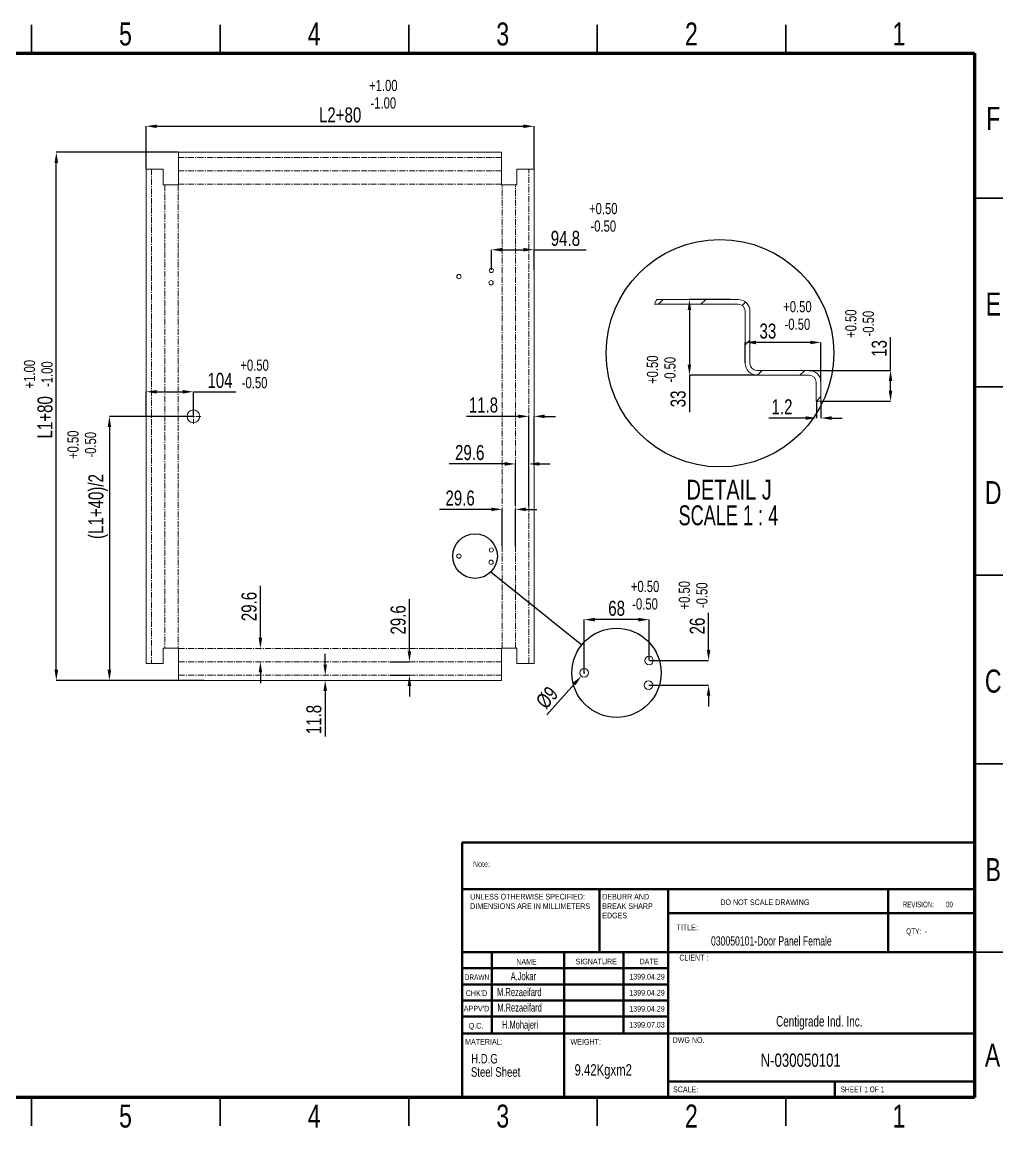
# Model space of a CAD drawing. Header units: millimetres. Extents: x -1120 to 2187, y 1529 to 3867.
# Drawn here: x 115 to 2187, y 1529 to 3867 of the extents above; entities that cross this region are included whole.
import ezdxf

# ---------------------------------------------------------------- set-up
doc = ezdxf.new("R2010")
doc.units = ezdxf.units.MM
doc.linetypes.add('CENTERX2', pattern=[20.32, 12.7, -2.54, 2.54, -2.54])
doc.styles.add('SLDTEXTSTYLE0', font='TXT', dxfattribs={"width": 0.75})
doc.styles.add('SLDTEXTSTYLE1', font='TXT', dxfattribs={"width": 0.686449})
doc.styles.add('SLDTEXTSTYLE2', font='TXT', dxfattribs={"width": 0.652778})
doc.styles.add('SLDTEXTSTYLE3', font='TXT', dxfattribs={"width": 0.692308})
doc.styles.add('SLDTEXTSTYLE4', font='TXT', dxfattribs={"width": 0.7})
doc.styles.add('SLDTEXTSTYLE5', font='TXT', dxfattribs={"width": 0.678571})
doc.styles.add('SLDTEXTSTYLE6', font='TXT', dxfattribs={"width": 0.681818})
doc.dimstyles.new('SLDDIMSTYLE30', dxfattribs={"dimscale": 15, "dimtxt": 2.116667, "dimasz": 1.5, "dimexe": 0, "dimexo": 0.0625, "dimgap": 0.529167, "dimtad": 1, "dimdec": 0, "dimrnd": 1e-09, "dimzin": 12, "dimdsep": 46, "dimtxsty": 'SLDTEXTSTYLE0', "dimcen": 0.09, "dimadec": 0, "dimazin": 3, "dimtfac": 1, "dimtdec": 0, "dimtofl": 0, "dimtmove": 0, "dimatfit": 3, "dimfxl": 1, "dimfrac": 2, "dimtolj": 1, "dimtzin": 12, "dimarcsym": 0})

# ---------------------------------------------------------------- blocks, each defined once
blk = doc.blocks.new('SW_NOTE_62')
at = {"color": 0, "linetype": 'Continuous', "lineweight": 0, "char_height": 1.5, "attachment_point": 1, "style": 'SLDTEXTSTYLE0'}
for s, insert in [('UNLESS OTHERWISE SPECIFIED:', (0, 1.93)), ('DIMENSIONS ARE IN MILLIMETERS', (0, -0.57))]:
    blk.add_mtext(s, dxfattribs=dict(at, insert=insert))
blk = doc.blocks.new('SW_NOTE_63')
at = {"color": 0, "linetype": 'Continuous', "lineweight": 0, "char_height": 1.5, "attachment_point": 1, "style": 'SLDTEXTSTYLE0'}
for s, insert in [('DEBURR AND', (0, 1.93)), ('BREAK SHARP', (0, -0.57)), ('EDGES', (0, -3.07))]:
    blk.add_mtext(s, dxfattribs=dict(at, insert=insert))
blk = doc.blocks.new('SW_HATCH_4')
at = {"color": 0, "linetype": 'Continuous', "lineweight": 18}
for p, q in [((0, 0), (0.5, 0.5)), ((4.49, 0), (4.99, 0.5)), ((8.85, -0.13), (9.2, 0.22)), ((9.17, -4.3), (9.67, -3.8)), ((10.46, -7.5), (10.96, -7)), ((14.95, -7.5), (15.45, -7)), ((16.69, -10.25), (17.17, -9.77))]:
    blk.add_line(p, q, dxfattribs=at)
blk = doc.blocks.new('SW_NOTE_31')
at = {"color": 0, "linetype": 'Continuous', "lineweight": 0, "char_height": 3.5, "attachment_point": 2}
for s, insert, style in [('DETAIL J', (8.91, 4.51), 'SLDTEXTSTYLE0'), ('SCALE 1 : 4', (8.78, -0.01), 'SLDTEXTSTYLE6')]:
    blk.add_mtext(s, dxfattribs=dict(at, insert=insert, style=style))
blk = doc.blocks.new('SW_CENTERMARKSYMBOL_9')
at = {"color": 0, "linetype": 'Continuous', "lineweight": 0}
for p, q in [((-0.25, 0), (-0.8, 0)), ((0, 0), (-0.125, 0)), ((0, 0.25), (0, 0.8)), ((0, 0), (0, 0.125)), ((0, 0), (0, -0.125)), ((0, 0), (0.125, 0)), ((0.25, 0), (0.8, 0)), ((0, -0.25), (0, -0.8))]:
    blk.add_line(p, q, dxfattribs=at)
blk = doc.blocks.new('*D26')
at = {"color": 0, "lineweight": -2, "transparency": 16777216}
for p, q in [((445, 3591.6), (187.6, 3591.6)), ((187.6, 2497.4), (187.6, 3569.1)), ((445, 2474.9), (187.6, 2474.9))]:
    blk.add_line(p, q, dxfattribs=at)
at = {"color": 0, "transparency": 16777216}
for points in [[(183.8, 3569.1), (191.3, 3569.1), (187.6, 3591.6)], [(183.8, 2497.4), (191.3, 2497.4), (187.6, 2474.9)]]:
    blk.add_solid(points, dxfattribs=at)
at = {"layer": 'Defpoints', "color": 0, "transparency": 16777216}
for p in [(187.6, 3591.6), (445.9, 3591.6), (445.9, 2474.9)]:
    blk.add_point(p, dxfattribs=at)
at = {"color": 0, "transparency": 16777216, "insert": (163.8, 3031.2), "char_height": 31.75, "attachment_point": 5, "rotation": 90, "style": 'SLDTEXTSTYLE0'}
blk.add_mtext('\\A1;L1+80', dxfattribs=at)
blk = doc.blocks.new('*D27')
at = {"color": 0, "lineweight": -2, "transparency": 16777216}
for p, q in [((377.4, 3556.7), (377.4, 3646.5)), ((399.9, 3646.5), (1174.5, 3646.5)), ((1197, 3556.7), (1197, 3646.5))]:
    blk.add_line(p, q, dxfattribs=at)
at = {"color": 0, "transparency": 16777216}
for points in [[(399.9, 3650.2), (399.9, 3642.7), (377.4, 3646.5)], [(1174.5, 3650.2), (1174.5, 3642.7), (1197, 3646.5)]]:
    blk.add_solid(points, dxfattribs=at)
at = {"layer": 'Defpoints', "color": 0, "transparency": 16777216}
for p in [(1197, 3646.5), (377.4, 3555.7), (1197, 3555.7)]:
    blk.add_point(p, dxfattribs=at)
at = {"color": 0, "transparency": 16777216, "insert": (787.2, 3670.3), "char_height": 31.75, "attachment_point": 5, "style": 'SLDTEXTSTYLE0'}
blk.add_mtext('\\A1;L2+80', dxfattribs=at)
blk = doc.blocks.new('*D28')
at = {"color": 0, "lineweight": -2, "transparency": 16777216}
for p, q in [((377.4, 3034.2), (377.4, 3085.2)), ((399.9, 3085.2), (454.7, 3085.2)), ((477.2, 3032.9), (477.2, 3085.2)), ((477.2, 3085.2), (567.2, 3085.2))]:
    blk.add_line(p, q, dxfattribs=at)
at = {"color": 0, "transparency": 16777216}
for points in [[(399.9, 3088.9), (399.9, 3081.4), (377.4, 3085.2)], [(454.7, 3088.9), (454.7, 3081.4), (477.2, 3085.2)]]:
    blk.add_solid(points, dxfattribs=at)
at = {"layer": 'Defpoints', "color": 0, "transparency": 16777216}
for p in [(377.4, 3085.2), (377.4, 3033.2), (477.2, 3032)]:
    blk.add_point(p, dxfattribs=at)
at = {"color": 0, "transparency": 16777216, "insert": (533.4, 3109), "char_height": 31.75, "attachment_point": 5, "style": 'SLDTEXTSTYLE0'}
blk.add_mtext('\\A1;104', dxfattribs=at)
blk = doc.blocks.new('*D29')
at = {"color": 0, "lineweight": -2, "transparency": 16777216}
for p, q in [((476.3, 3033.2), (299.8, 3033.2)), ((299.8, 3010.7), (299.8, 2497.4)), ((499.8, 2474.9), (299.8, 2474.9))]:
    blk.add_line(p, q, dxfattribs=at)
at = {"color": 0, "transparency": 16777216}
for points in [[(296, 3010.7), (303.5, 3010.7), (299.8, 3033.2)], [(296, 2497.4), (303.5, 2497.4), (299.8, 2474.9)]]:
    blk.add_solid(points, dxfattribs=at)
at = {"layer": 'Defpoints', "color": 0, "transparency": 16777216}
for p in [(477.2, 3033.2), (299.8, 2474.9), (500.7, 2474.9)]:
    blk.add_point(p, dxfattribs=at)
at = {"color": 0, "transparency": 16777216, "insert": (276, 2842.6), "char_height": 31.75, "attachment_point": 5, "rotation": 90, "style": 'SLDTEXTSTYLE0'}
blk.add_mtext('\\A1;(L1+40)/2', dxfattribs=at)
blk = doc.blocks.new('*D30')
at = {"color": 0, "lineweight": -2, "transparency": 16777216}
for p, q in [((755.7, 2508.5), (755.7, 2531)), ((754.2, 2486), (755.7, 2486)), ((754.2, 2474.9), (755.7, 2474.9)), ((755.7, 2452.4), (755.7, 2356.4))]:
    blk.add_line(p, q, dxfattribs=at)
at = {"color": 0, "transparency": 16777216}
for points in [[(751.9, 2508.5), (759.4, 2508.5), (755.7, 2486)], [(751.9, 2452.4), (759.4, 2452.4), (755.7, 2474.9)]]:
    blk.add_solid(points, dxfattribs=at)
at = {"layer": 'Defpoints', "color": 0, "transparency": 16777216}
for p in [(753.3, 2486), (755.7, 2486), (753.3, 2474.9)]:
    blk.add_point(p, dxfattribs=at)
at = {"color": 0, "transparency": 16777216, "insert": (731.9, 2392.2), "char_height": 31.75, "attachment_point": 5, "rotation": 90, "style": 'SLDTEXTSTYLE0'}
blk.add_mtext('\\A1;11.8', dxfattribs=at)
blk = doc.blocks.new('*D31')
at = {"color": 0, "lineweight": -2, "transparency": 16777216}
for p, q in [((933.7, 2536.8), (933.7, 2646.6)), ((892.5, 2514.3), (933.7, 2514.3)), ((892.5, 2486), (933.7, 2486)), ((933.7, 2463.5), (933.7, 2441))]:
    blk.add_line(p, q, dxfattribs=at)
at = {"color": 0, "transparency": 16777216}
for points in [[(929.9, 2536.8), (937.4, 2536.8), (933.7, 2514.3)], [(929.9, 2463.5), (937.4, 2463.5), (933.7, 2486)]]:
    blk.add_solid(points, dxfattribs=at)
at = {"layer": 'Defpoints', "color": 0, "transparency": 16777216}
for p in [(891.5, 2514.3), (933.7, 2514.3), (891.5, 2486)]:
    blk.add_point(p, dxfattribs=at)
at = {"color": 0, "transparency": 16777216, "insert": (909.9, 2602.9), "char_height": 31.75, "attachment_point": 5, "rotation": 90, "style": 'SLDTEXTSTYLE0'}
blk.add_mtext('\\A1;29.6', dxfattribs=at)
blk = doc.blocks.new('*D32')
at = {"color": 0, "lineweight": -2, "transparency": 16777216}
for p, q in [((618.8, 2565.1), (618.8, 2674.9)), ((617.2, 2542.6), (618.8, 2542.6)), ((617.2, 2514.3), (618.8, 2514.3)), ((618.8, 2491.8), (618.8, 2469.3))]:
    blk.add_line(p, q, dxfattribs=at)
at = {"color": 0, "transparency": 16777216}
for points in [[(615, 2565.1), (622.5, 2565.1), (618.8, 2542.6)], [(615, 2491.8), (622.5, 2491.8), (618.8, 2514.3)]]:
    blk.add_solid(points, dxfattribs=at)
at = {"layer": 'Defpoints', "color": 0, "transparency": 16777216}
for p in [(616.2, 2542.6), (618.8, 2542.6), (616.2, 2514.3)]:
    blk.add_point(p, dxfattribs=at)
at = {"color": 0, "transparency": 16777216, "insert": (595, 2631.2), "char_height": 31.75, "attachment_point": 5, "rotation": 90, "style": 'SLDTEXTSTYLE0'}
blk.add_mtext('\\A1;29.6', dxfattribs=at)
blk = doc.blocks.new('*D33')
at = {"color": 0, "lineweight": -2, "transparency": 16777216}
for p, q in [((1106.8, 2836.6), (997, 2836.6)), ((1129.3, 2759.1), (1129.3, 2836.6)), ((1157.6, 2759.1), (1157.6, 2836.6)), ((1180.1, 2836.6), (1202.6, 2836.6))]:
    blk.add_line(p, q, dxfattribs=at)
at = {"color": 0, "transparency": 16777216}
for points in [[(1106.8, 2840.4), (1106.8, 2832.9), (1129.3, 2836.6)], [(1180.1, 2840.4), (1180.1, 2832.9), (1157.6, 2836.6)]]:
    blk.add_solid(points, dxfattribs=at)
at = {"layer": 'Defpoints', "color": 0, "transparency": 16777216}
for p in [(1157.6, 2836.6), (1129.3, 2758.2), (1157.6, 2758.2)]:
    blk.add_point(p, dxfattribs=at)
at = {"color": 0, "transparency": 16777216, "insert": (1040.7, 2860.4), "char_height": 31.75, "attachment_point": 5, "style": 'SLDTEXTSTYLE0'}
blk.add_mtext('\\A1;29.6', dxfattribs=at)
blk = doc.blocks.new('*D34')
at = {"color": 0, "lineweight": -2, "transparency": 16777216}
for p, q in [((1135.1, 2932.6), (1017.3, 2932.6)), ((1157.6, 2844.2), (1157.6, 2932.6)), ((1185.9, 2844.2), (1185.9, 2932.6)), ((1208.4, 2932.6), (1230.9, 2932.6))]:
    blk.add_line(p, q, dxfattribs=at)
at = {"color": 0, "transparency": 16777216}
for points in [[(1135.1, 2936.4), (1135.1, 2928.9), (1157.6, 2932.6)], [(1208.4, 2936.4), (1208.4, 2928.9), (1185.9, 2932.6)]]:
    blk.add_solid(points, dxfattribs=at)
at = {"layer": 'Defpoints', "color": 0, "transparency": 16777216}
for p in [(1185.9, 2932.6), (1157.6, 2843.2), (1185.9, 2843.2)]:
    blk.add_point(p, dxfattribs=at)
at = {"color": 0, "transparency": 16777216, "insert": (1061, 2956.5), "char_height": 31.75, "attachment_point": 5, "style": 'SLDTEXTSTYLE0'}
blk.add_mtext('\\A1;29.6', dxfattribs=at)
blk = doc.blocks.new('*D35')
at = {"color": 0, "lineweight": -2, "transparency": 16777216}
for p, q in [((1163.4, 3033.2), (1054.3, 3033.2)), ((1185.9, 2929.8), (1185.9, 3033.2)), ((1197, 2929.8), (1197, 3033.2)), ((1219.5, 3033.2), (1242, 3033.2))]:
    blk.add_line(p, q, dxfattribs=at)
at = {"color": 0, "transparency": 16777216}
for points in [[(1163.4, 3037), (1163.4, 3029.5), (1185.9, 3033.2)], [(1219.5, 3037), (1219.5, 3029.5), (1197, 3033.2)]]:
    blk.add_solid(points, dxfattribs=at)
at = {"layer": 'Defpoints', "color": 0, "transparency": 16777216}
for p in [(1185.9, 3033.2), (1185.9, 2928.9), (1197, 2928.9)]:
    blk.add_point(p, dxfattribs=at)
at = {"color": 0, "transparency": 16777216, "insert": (1090, 3057), "char_height": 31.75, "attachment_point": 5, "style": 'SLDTEXTSTYLE0'}
blk.add_mtext('\\A1;11.8', dxfattribs=at)
blk = doc.blocks.new('*D36')
at = {"color": 0, "lineweight": -2, "transparency": 16777216}
for p, q in [((1302.9, 2492), (1302.9, 2603.5)), ((1417.4, 2603.5), (1325.4, 2603.5)), ((1439.9, 2518), (1439.9, 2603.5))]:
    blk.add_line(p, q, dxfattribs=at)
at = {"color": 0, "transparency": 16777216}
for points in [[(1325.4, 2607.2), (1325.4, 2599.7), (1302.9, 2603.5)], [(1417.4, 2607.2), (1417.4, 2599.7), (1439.9, 2603.5)]]:
    blk.add_solid(points, dxfattribs=at)
at = {"layer": 'Defpoints', "color": 0, "transparency": 16777216}
for p in [(1302.9, 2603.5), (1439.9, 2517.1), (1302.9, 2491.1)]:
    blk.add_point(p, dxfattribs=at)
at = {"color": 0, "transparency": 16777216, "insert": (1371.4, 2627.3), "char_height": 31.75, "attachment_point": 5, "style": 'SLDTEXTSTYLE0'}
blk.add_mtext('\\A1;68', dxfattribs=at)
blk = doc.blocks.new('*D37')
at = {"color": 0, "lineweight": -2, "transparency": 16777216}
for p, q in [((1565.7, 2539.6), (1565.7, 2617.7)), ((1440.8, 2517.1), (1565.7, 2517.1)), ((1439.8, 2465.1), (1565.7, 2465.1)), ((1565.7, 2442.6), (1565.7, 2420.1))]:
    blk.add_line(p, q, dxfattribs=at)
at = {"color": 0, "transparency": 16777216}
for points in [[(1561.9, 2539.6), (1569.4, 2539.6), (1565.7, 2517.1)], [(1561.9, 2442.6), (1569.4, 2442.6), (1565.7, 2465.1)]]:
    blk.add_solid(points, dxfattribs=at)
at = {"layer": 'Defpoints', "color": 0, "transparency": 16777216}
for p in [(1439.9, 2517.1), (1565.7, 2517.1), (1438.9, 2465.1)]:
    blk.add_point(p, dxfattribs=at)
at = {"color": 0, "transparency": 16777216, "insert": (1541.9, 2589.9), "char_height": 31.75, "attachment_point": 5, "rotation": 90, "style": 'SLDTEXTSTYLE0'}
blk.add_mtext('\\A1;26', dxfattribs=at)
blk = doc.blocks.new('*D38')
at = {"color": 0, "lineweight": -2, "transparency": 16777216}
for p, q in [((1301.6, 2491.1), (1304.3, 2491.1)), ((1302.9, 2489.8), (1302.9, 2492.5)), ((1224.1, 2401.9), (1282.1, 2467.5))]:
    blk.add_line(p, q, dxfattribs=at)
at = {"color": 0, "transparency": 16777216}
blk.add_solid([(1279.2, 2470), (1284.9, 2465), (1297, 2484.4)], dxfattribs=at)
at = {"layer": 'Defpoints', "color": 0, "transparency": 16777216}
for p in [(1297, 2484.4), (1308.9, 2497.9)]:
    blk.add_point(p, dxfattribs=at)
at = {"color": 0, "transparency": 16777216, "insert": (1224.6, 2438.5), "char_height": 31.75, "attachment_point": 5, "rotation": 48.5306, "style": 'SLDTEXTSTYLE0'}
blk.add_mtext('\\A1;%%C9', dxfattribs=at)
blk = doc.blocks.new('*D39')
at = {"color": 0, "lineweight": -2, "transparency": 16777216}
for p, q in [((1950.2, 3130.3), (1950.2, 3200.5)), ((1779.1, 3130.3), (1950.2, 3130.3)), ((1950.2, 3087.8), (1950.2, 3107.8)), ((1804.1, 3065.3), (1950.2, 3065.3))]:
    blk.add_line(p, q, dxfattribs=at)
at = {"color": 0, "transparency": 16777216}
for points in [[(1946.4, 3107.8), (1953.9, 3107.8), (1950.2, 3130.3)], [(1946.4, 3087.8), (1953.9, 3087.8), (1950.2, 3065.3)]]:
    blk.add_solid(points, dxfattribs=at)
at = {"layer": 'Defpoints', "color": 0, "transparency": 16777216}
for p in [(1778.1, 3130.3), (1950.2, 3130.3), (1803.1, 3065.3)]:
    blk.add_point(p, dxfattribs=at)
at = {"color": 0, "transparency": 16777216, "insert": (1926.4, 3176.7), "char_height": 31.75, "attachment_point": 5, "rotation": 90, "style": 'SLDTEXTSTYLE0'}
blk.add_mtext('\\A1;13', dxfattribs=at)
blk = doc.blocks.new('*D40')
at = {"color": 0, "lineweight": -2, "transparency": 16777216}
for p, q in [((1643.1, 3146.3), (1643.1, 3189.5)), ((1780.6, 3189.5), (1665.6, 3189.5)), ((1803.1, 3106.3), (1803.1, 3189.5))]:
    blk.add_line(p, q, dxfattribs=at)
at = {"color": 0, "transparency": 16777216}
for points in [[(1665.6, 3193.2), (1665.6, 3185.7), (1643.1, 3189.5)], [(1780.6, 3193.2), (1780.6, 3185.7), (1803.1, 3189.5)]]:
    blk.add_solid(points, dxfattribs=at)
at = {"layer": 'Defpoints', "color": 0, "transparency": 16777216}
for p in [(1643.1, 3189.5), (1643.1, 3145.3), (1803.1, 3105.3)]:
    blk.add_point(p, dxfattribs=at)
at = {"color": 0, "transparency": 16777216, "insert": (1691, 3213.3), "char_height": 31.75, "attachment_point": 5, "style": 'SLDTEXTSTYLE0'}
blk.add_mtext('\\A1;33', dxfattribs=at)
blk = doc.blocks.new('*D41')
at = {"color": 0, "lineweight": -2, "transparency": 16777216}
for p, q in [((1611.1, 3280.3), (1525.3, 3280.3)), ((1525.3, 3257.8), (1525.3, 3142.8)), ((1668, 3120.3), (1525.3, 3120.3)), ((1525.3, 3120.3), (1525.3, 3042.3))]:
    blk.add_line(p, q, dxfattribs=at)
at = {"color": 0, "transparency": 16777216}
for points in [[(1521.5, 3257.8), (1529, 3257.8), (1525.3, 3280.3)], [(1521.5, 3142.8), (1529, 3142.8), (1525.3, 3120.3)]]:
    blk.add_solid(points, dxfattribs=at)
at = {"layer": 'Defpoints', "color": 0, "transparency": 16777216}
for p in [(1525.3, 3280.3), (1612, 3280.3), (1669, 3120.3)]:
    blk.add_point(p, dxfattribs=at)
at = {"color": 0, "transparency": 16777216, "insert": (1501.5, 3070.1), "char_height": 31.75, "attachment_point": 5, "rotation": 90, "style": 'SLDTEXTSTYLE0'}
blk.add_mtext('\\A1;33', dxfattribs=at)
blk = doc.blocks.new('*D42')
at = {"color": 0, "lineweight": -2, "transparency": 16777216}
for p, q in [((1793.6, 3064.4), (1793.6, 3029.6)), ((1803.1, 3064.4), (1803.1, 3029.6)), ((1771.1, 3029.6), (1693, 3029.6)), ((1825.6, 3029.6), (1848.1, 3029.6))]:
    blk.add_line(p, q, dxfattribs=at)
at = {"color": 0, "transparency": 16777216}
for points in [[(1771.1, 3033.4), (1771.1, 3025.9), (1793.6, 3029.6)], [(1825.6, 3033.4), (1825.6, 3025.9), (1803.1, 3029.6)]]:
    blk.add_solid(points, dxfattribs=at)
at = {"layer": 'Defpoints', "color": 0, "transparency": 16777216}
for p in [(1793.6, 3065.3), (1803.1, 3065.3), (1793.6, 3029.6)]:
    blk.add_point(p, dxfattribs=at)
at = {"color": 0, "transparency": 16777216, "insert": (1720.8, 3053.4), "char_height": 31.75, "attachment_point": 5, "style": 'SLDTEXTSTYLE0'}
blk.add_mtext('\\A1;1.2', dxfattribs=at)
blk = doc.blocks.new('*D45')
at = {"color": 0, "lineweight": -2, "transparency": 16777216}
for p, q in [((1106.7, 3342.7), (1106.7, 3385.5)), ((1129.2, 3385.5), (1174.5, 3385.5)), ((1197, 3342.7), (1197, 3385.5)), ((1197, 3385.5), (1306.9, 3385.5))]:
    blk.add_line(p, q, dxfattribs=at)
at = {"color": 0, "transparency": 16777216}
for points in [[(1129.2, 3389.3), (1129.2, 3381.8), (1106.7, 3385.5)], [(1174.5, 3389.3), (1174.5, 3381.8), (1197, 3385.5)]]:
    blk.add_solid(points, dxfattribs=at)
at = {"layer": 'Defpoints', "color": 0, "transparency": 16777216}
for p in [(1197, 3385.5), (1106.7, 3341.7), (1197, 3341.7)]:
    blk.add_point(p, dxfattribs=at)
at = {"color": 0, "transparency": 16777216, "insert": (1263.2, 3409.3), "char_height": 31.75, "attachment_point": 5, "style": 'SLDTEXTSTYLE0'}
blk.add_mtext('\\A1;94.8', dxfattribs=at)

msp = doc.modelspace()

# ---------------------------------------------------------------- linework, layer by layer
at = {"linetype": 'Continuous', "lineweight": 35}
for p, q in [((135, 3801.3), (135, 3861.1)), ((533.5, 3861.1), (533.5, 3801.3)), ((533.5, 3801.3), (533.5, 3861.1)), ((932.1, 3801.3), (932.1, 3861.1)), ((1330.6, 3801.3), (1330.6, 3861.1)), ((1729.2, 3801.3), (1729.2, 3861.1)), ((2127.7, 3494.4), (2187.5, 3494.4)), ((2127.7, 3095.8), (2187.5, 3095.8)), ((2187.5, 2697.3), (2127.7, 2697.3)), ((2127.7, 2697.3), (2187.5, 2697.3)), ((2127.7, 2298.7), (2187.5, 2298.7)), ((2127.7, 1900.2), (2187.5, 1900.2)), ((135, 1593.3), (135, 1533.5)), ((533.5, 1533.5), (533.5, 1593.3)), ((533.5, 1593.3), (533.5, 1533.5)), ((932.1, 1593.3), (932.1, 1533.5)), ((1330.6, 1593.3), (1330.6, 1533.5)), ((1729.2, 1593.3), (1729.2, 1533.5))]:
    msp.add_line(p, q, dxfattribs=at)
at = {"linetype": 'Continuous', "lineweight": 70}
for p, q in [((-1060.7, 3801.3), (2127.7, 3801.3)), ((2127.7, 3801.3), (2127.7, 1593.3)), ((2127.7, 1593.3), (-1060.7, 1593.3))]:
    msp.add_line(p, q, dxfattribs=at)
at = {"color": 7, "linetype": 'Continuous', "lineweight": 20}
for p, q in [((445.9, 3523), (445.9, 3591.6)), ((445.9, 3591.6), (1128.5, 3591.6)), ((1128.5, 3591.6), (1128.5, 3523)), ((377.4, 2510.7), (377.4, 3555.7)), ((413.6, 3555.7), (377.4, 3555.7)), ((413.6, 3555.7), (413.6, 3523)), ((1160.8, 3555.7), (1160.8, 3523)), ((1160.8, 3555.7), (1197, 3555.7)), ((1197, 3555.7), (1197, 2510.7)), ((413.6, 3523), (445.9, 3523)), ((1128.5, 3523), (1160.8, 3523)), ((1628.1, 3280.3), (1456.4, 3280.3)), ((1628.1, 3270.3), (1451.5, 3270.3)), ((1643.1, 3255.3), (1643.1, 3145.3)), ((1653.1, 3255.3), (1653.1, 3145.3)), ((1778.1, 3130.3), (1668.1, 3130.3)), ((1778.1, 3120.3), (1668.1, 3120.3)), ((1793.1, 3105.3), (1793.1, 3065.3)), ((1803.1, 3105.3), (1803.1, 3065.3)), ((1803.1, 3065.3), (1793.1, 3065.3)), ((413.6, 2510.7), (413.6, 2543.4)), ((445.9, 2543.4), (413.6, 2543.4)), ((445.9, 2474.9), (445.9, 2543.4)), ((1160.8, 2543.4), (1128.5, 2543.4)), ((1128.5, 2543.4), (1128.5, 2474.9)), ((1160.8, 2510.7), (1160.8, 2543.4)), ((413.6, 2510.7), (377.4, 2510.7)), ((1160.8, 2510.7), (1197, 2510.7)), ((1128.5, 2474.9), (445.9, 2474.9))]:
    msp.add_line(p, q, dxfattribs=at)
at = {"color": 7, "linetype": 'CENTERX2', "lineweight": 20}
for p, q in [((1128.5, 3580.4), (445.9, 3580.4)), ((388.5, 3555.7), (388.5, 2510.7)), ((1185.9, 2510.7), (1185.9, 3555.7)), ((1128.5, 3552.1), (445.9, 3552.1)), ((416.8, 3523), (416.8, 2543.4)), ((445.1, 3523), (445.1, 2543.4)), ((1128.5, 3523.9), (445.9, 3523.9)), ((1129.3, 2543.4), (1129.3, 3523)), ((1157.6, 2543.4), (1157.6, 3523)), ((445.9, 2542.6), (1128.5, 2542.6)), ((445.9, 2514.3), (1128.5, 2514.3)), ((445.9, 2486), (1128.5, 2486))]:
    msp.add_line(p, q, dxfattribs=at)
msp.add_line((1105.7, 2704.5), (1297.8, 2550.1))
at = {"linetype": 'Continuous', "lineweight": 50}
for p, q in [((1045.3, 2132.1), (2127.7, 2132.1)), ((1045.3, 2132.1), (1045.3, 2033.7)), ((1045.3, 2033.7), (2127.7, 2033.7)), ((1045.3, 2033.7), (1045.3, 1595.3)), ((1335.4, 2033.7), (1335.4, 1900.2)), ((1480.5, 2033.7), (1480.5, 1593.3)), ((1945.1, 1900.2), (1945.1, 2033.7)), ((2127.7, 1982.9), (1480.5, 1982.9)), ((2127.7, 1900.2), (1045.3, 1900.2)), ((1107.4, 1900.2), (1107.4, 1728.8)), ((1260.4, 1900.2), (1260.4, 1595.3)), ((1385.7, 1900.2), (1385.7, 1728.8)), ((1480.5, 1595.3), (1480.5, 1900.2)), ((1480.5, 1866.3), (1045.3, 1866.3)), ((1480.5, 1832.4), (1045.3, 1832.4)), ((1480.5, 1798.6), (1045.3, 1798.6)), ((1480.5, 1764.7), (1045.3, 1764.7)), ((1128.1, 1728.8), (1045.3, 1728.8)), ((1128.1, 1728.8), (2127.7, 1728.8)), ((1480.5, 1627.2), (2127.7, 1627.2)), ((1832.8, 1593.3), (1832.8, 1627.2))]:
    msp.add_line(p, q, dxfattribs=at)
for centre, radius in [((1589.6, 3166.7), 240.4), ((1072.3, 2737.7), 47.1), ((1371.2, 2491.1), 94.2)]:
    msp.add_circle(centre, radius)
at = {"color": 7, "linetype": 'Continuous', "lineweight": 20}
for centre, radius in [((1106.7, 3341.7), 4.5), ((1038.2, 3328.7), 4.5), ((1106.2, 3315.7), 4.5), ((477.2, 3033.2), 13.5), ((1038.2, 2737.7), 4.5), ((1106.7, 2750.7), 4.5), ((1106.2, 2724.7), 4.5), ((1439.9, 2517.1), 9), ((1302.9, 2491.1), 9), ((1438.9, 2465.1), 9)]:
    msp.add_circle(centre, radius, dxfattribs=at)
for centre, radius, start, end in [((1653.8, 3177.1), 222.8, 152.3846, 155.2507), ((1628.1, 3255.3), 25, 0.0004, 89.9999), ((1628.1, 3255.3), 15, 0.0004, 90), ((1668.1, 3145.3), 25, 179.9998, 270.0001), ((1668.1, 3145.3), 15, 179.9994, 270.0004), ((1778.1, 3105.3), 25, 0.0004, 89.9999), ((1778.1, 3105.3), 15, 0.0004, 90)]:
    msp.add_arc(centre, radius, start, end, dxfattribs=at)

# ---------------------------------------------------------------- block references
for name, p, xscale, yscale, zscale in [('SW_HATCH_4', (1459.8, 3270.3), 20.00000000000135, 20.00000000000135, 20.00000000000135), ('SW_CENTERMARKSYMBOL_9', (477.2, 3033.2), 20.00000000000135, 20.00000000000135, 20.00000000000135), ('SW_NOTE_31', (1502.2, 2845.1), 12.00000000000081, 12.00000000000081, 12.00000000000081)]:
    msp.add_blockref(name, p, dxfattribs=dict(at, xscale=xscale, yscale=yscale, zscale=zscale))
at = {"linetype": 'Continuous', "lineweight": 0, "xscale": 7.970986829063757, "yscale": 7.970986829063757, "zscale": 7.970986829063757}
for name, p in [('SW_NOTE_62', (1062.1, 2008.4)), ('SW_NOTE_63', (1341, 2008.4))]:
    msp.add_blockref(name, p, dxfattribs=at)

# ---------------------------------------------------------------- texts
at = {"linetype": 'Continuous', "lineweight": 0}
for s, insert, char_height, attachment_point, style in [('5', (333.7, 3865.9), 48.6, 2, 'SLDTEXTSTYLE0'), ('4', (732.3, 3865.9), 48.6, 2, 'SLDTEXTSTYLE0'), ('3', (1130.8, 3865.9), 48.6, 2, 'SLDTEXTSTYLE0'), ('2', (1529.4, 3865.9), 48.6, 2, 'SLDTEXTSTYLE0'), ('1', (1967.8, 3865.9), 48.6, 2, 'SLDTEXTSTYLE0'), ('F', (2167.1, 3687.5), 48.6, 2, 'SLDTEXTSTYLE0'), ('E', (2167.6, 3294.9), 48.6, 2, 'SLDTEXTSTYLE0'), ('D', (2167, 2896.4), 48.6, 2, 'SLDTEXTSTYLE0'), ('C', (2167.1, 2497.8), 48.6, 2, 'SLDTEXTSTYLE0'), ('Note:', (1067.8, 2092.8), 11.96, 1, 'SLDTEXTSTYLE0'), ('B', (2167.2, 2099.3), 48.6, 2, 'SLDTEXTSTYLE0'), ('DO NOT SCALE DRAWING', (1590.6, 2012), 11.956, 1, 'SLDTEXTSTYLE0'), ('REVISION:       00', (1975.9, 2007.3), 11.956, 1, 'SLDTEXTSTYLE2'), ('TITLE:', (1498.1, 1958.9), 11.96, 1, 'SLDTEXTSTYLE0'), ('QTY:  -', (1983.2, 1950.7), 11.96, 1, 'SLDTEXTSTYLE5'), ('030050101-Door Panel Female', (1570.8, 1934), 19.529, 1, 'SLDTEXTSTYLE4'), ('CLIENT :', (1504.1, 1895.3), 12.65, 1, 'SLDTEXTSTYLE4'), ('NAME', (1159.4, 1886.3), 11.96, 1, 'SLDTEXTSTYLE0'), ('SIGNATURE', (1284.6, 1886.7), 11.96, 1, 'SLDTEXTSTYLE0'), ('DATE', (1420, 1886.7), 11.96, 1, 'SLDTEXTSTYLE0'), ('DRAWN', (1050.4, 1853.4), 11.96, 1, 'SLDTEXTSTYLE1'), ('A.Jokar', (1147.5, 1858.1), 16.87, 1, 'SLDTEXTSTYLE4'), ('1399.04.29', (1398.1, 1854.6), 11.96, 1, 'SLDTEXTSTYLE0'), ('M.Rezaeifard', (1119, 1824.4), 16.872, 1, 'SLDTEXTSTYLE4'), ("CHK'D", (1052.7, 1819.8), 11.96, 1, 'SLDTEXTSTYLE0'), ('1399.04.29', (1398.1, 1820.7), 11.96, 1, 'SLDTEXTSTYLE0'), ("APPV'D", (1048.5, 1787.1), 11.96, 1, 'SLDTEXTSTYLE0'), ('M.Rezaeifard', (1119.4, 1791.8), 16.872, 1, 'SLDTEXTSTYLE4'), ('1399.04.29', (1398.1, 1786.8), 11.96, 1, 'SLDTEXTSTYLE0'), ('H.Mohajeri', (1129.2, 1755.6), 16.87, 1, 'SLDTEXTSTYLE4'), ('Centigrade Ind. Inc.', (1708.4, 1765.6), 22.319, 1, 'SLDTEXTSTYLE4'), ('Q.C.', (1058.9, 1750.9), 11.96, 1, 'SLDTEXTSTYLE0'), ('1399.07.03', (1398, 1753), 11.96, 1, 'SLDTEXTSTYLE0'), ('MATERIAL:', (1051.4, 1716.9), 11.96, 1, 'SLDTEXTSTYLE0'), ('WEIGHT:', (1274, 1716.9), 11.95, 1, 'SLDTEXTSTYLE0'), ('DWG NO.', (1489.7, 1720.7), 11.96, 1, 'SLDTEXTSTYLE0'), ('A', (2165.6, 1706.7), 48.6, 2, 'SLDTEXTSTYLE0'), ('N-030050101', (1675.5, 1686.1), 27.898, 1, 'SLDTEXTSTYLE0'), ('9.42Kgxm2', (1282.5, 1663.6), 23.89, 1, 'SLDTEXTSTYLE0'), ('SCALE:', (1490.6, 1616.4), 11.96, 1, 'SLDTEXTSTYLE0'), ('SHEET 1 OF 1', (1844.6, 1616.4), 11.956, 1, 'SLDTEXTSTYLE3'), ('5', (333.7, 1578.3), 48.6, 2, 'SLDTEXTSTYLE0'), ('4', (732.3, 1578.3), 48.6, 2, 'SLDTEXTSTYLE0'), ('3', (1130.8, 1578.3), 48.6, 2, 'SLDTEXTSTYLE0'), ('2', (1529.4, 1578.3), 48.6, 2, 'SLDTEXTSTYLE0'), ('1', (1967.8, 1578.3), 48.6, 2, 'SLDTEXTSTYLE0')]:
    msp.add_mtext(s, dxfattribs=dict(at, insert=insert, char_height=char_height, attachment_point=attachment_point, style=style))
at = {"color": 7, "linetype": 'Continuous', "lineweight": 18, "char_height": 23.7, "attachment_point": 2, "style": 'SLDTEXTSTYLE0'}
for s, insert in [('\\A1;+1.00', (878.5, 3744.6)), ('\\A1;-1.00', (878.5, 3707.6)), ('\\A1;+0.50', (1343.2, 3484.3)), ('\\A1;-0.50', (1343.2, 3447.3)), ('\\A1;+0.50', (1753.4, 3276.9)), ('\\A1;-0.50', (1753.4, 3239.9)), ('\\A1;+0.50', (606.5, 3153.3)), ('\\A1;-0.50', (606.5, 3116.3)), ('\\A1;+0.50', (1431.5, 2685.5)), ('\\A1;-0.50', (1431.5, 2648.5))]:
    msp.add_mtext(s, dxfattribs=dict(at, insert=insert))
at = {"color": 7, "linetype": 'Continuous', "lineweight": 18, "char_height": 23.7, "attachment_point": 2, "rotation": 90, "style": 'SLDTEXTSTYLE0'}
for s, insert in [('\\A1;+0.50', (1854.4, 3229.2)), ('\\A1;-0.50', (1891.4, 3229.2)), ('\\A1;+0.50', (1435.2, 3131.9)), ('\\A1;-0.50', (1472.2, 3131.9)), ('\\A1;+1.00', (119.1, 3122.4)), ('\\A1;-1.00', (156.1, 3122.4)), ('\\A1;+0.50', (211, 2973.1)), ('\\A1;-0.50', (248, 2973.1)), ('\\A1;+0.50', (1502.7, 2655)), ('\\A1;-0.50', (1539.7, 2655))]:
    msp.add_mtext(s, dxfattribs=dict(at, insert=insert))
at = {"color": 7, "linetype": 'Continuous', "lineweight": 0, "attachment_point": 1, "style": 'SLDTEXTSTYLE0'}
for s, insert, char_height in [('H.D.G', (1064.2, 1685.3), 20.11), ('Steel Sheet', (1063.6, 1657.2), 20.109)]:
    msp.add_mtext(s, dxfattribs=dict(at, insert=insert, char_height=char_height))

# ---------------------------------------------------------------- dimensions: what is measured, and where the dimension line sits
for base, p1, p2, text, picture, middle in [((1197, 3646.5), (377.4, 3555.7), (1197, 3555.7), 'L2+80', '*D27', (787.2, 3670.3)), ((1793.6, 3029.6), (1803.1, 3065.3), (1793.6, 3065.3), '1.2', '*D42', (1720.8, 3053.4)), ((1302.9, 2603.5), (1439.9, 2517.1), (1302.9, 2491.1), '68', '*D36', (1371.4, 2627.3))]:
    dim = msp.add_linear_dim(base=base, p1=p1, p2=p2, text=text, dimstyle='SLDDIMSTYLE30')
    dim.commit()
    dim.dimension.update_dxf_attribs({"geometry": picture, "text_midpoint": middle})
for base, p1, p2, text, picture, middle in [((187.6, 3591.6), (445.9, 2474.9), (445.9, 3591.6), 'L1+80', '*D26', (187.6, 3031.2)), ((1525.3, 3280.3), (1669, 3120.3), (1612, 3280.3), '33', '*D41', (1525.3, 3070.1)), ((1950.2, 3130.3), (1803.1, 3065.3), (1778.1, 3130.3), '13', '*D39', (1950.2, 3176.7)), ((299.8, 2474.9), (477.2, 3033.2), (500.7, 2474.9), '(L1+40)/2', '*D29', (299.8, 2842.6)), ((1565.7, 2517.1), (1438.9, 2465.1), (1439.9, 2517.1), '26', '*D37', (1565.7, 2589.9)), ((755.7, 2486), (753.3, 2474.9), (753.3, 2486), '11.8', '*D30', (755.7, 2392.2))]:
    dim = msp.add_linear_dim(base=base, p1=p1, p2=p2, angle=90, text=text, dimstyle='SLDDIMSTYLE30')
    dim.commit()
    dim.dimension.update_dxf_attribs({"geometry": picture, "text_midpoint": middle, "dimtype": 160})
for base, p1, p2, text, picture, middle in [((1197, 3385.5), (1106.7, 3341.7), (1197, 3341.7), '94.8', '*D45', (1263.2, 3385.5)), ((1643.1, 3189.5), (1803.1, 3105.3), (1643.1, 3145.3), '33', '*D40', (1691, 3189.5)), ((377.4, 3085.2), (477.2, 3032), (377.4, 3033.2), '104', '*D28', (533.4, 3085.2)), ((1185.9, 3033.2), (1197, 2928.9), (1185.9, 2928.9), '11.8', '*D35', (1090, 3033.2)), ((1185.9, 2932.6), (1157.6, 2843.2), (1185.9, 2843.2), '29.6', '*D34', (1061, 2932.6)), ((1157.6, 2836.6), (1129.3, 2758.2), (1157.6, 2758.2), '29.6', '*D33', (1040.7, 2836.6))]:
    dim = msp.add_linear_dim(base=base, p1=p1, p2=p2, text=text, dimstyle='SLDDIMSTYLE30')
    dim.commit()
    dim.dimension.update_dxf_attribs({"geometry": picture, "text_midpoint": middle, "dimtype": 160})
for base, p1, p2, picture, middle in [((618.8, 2542.6), (616.2, 2514.3), (616.2, 2542.6), '*D32', (595, 2631.2)), ((933.7, 2514.3), (891.5, 2486), (891.5, 2514.3), '*D31', (909.9, 2602.9))]:
    dim = msp.add_linear_dim(base=base, p1=p1, p2=p2, angle=90, text='29.6', dimstyle='SLDDIMSTYLE30')
    dim.commit()
    dim.dimension.update_dxf_attribs({"geometry": picture, "text_midpoint": middle})
dim = msp.add_diameter_dim_2p(p1=(1308.9, 2497.9), p2=(1297, 2484.4), text='%%C9', dimstyle='SLDDIMSTYLE30')
dim.commit()
dim.dimension.update_dxf_attribs({"geometry": '*D38', "text_midpoint": (1242.5, 2422.7), "dimtype": 163})

doc.saveas('drawing.dxf')
